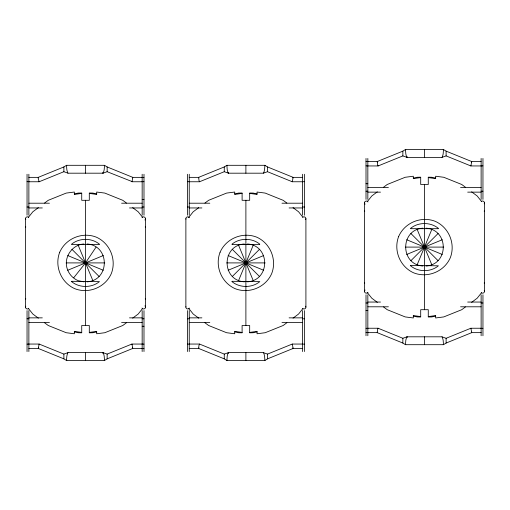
<?xml version="1.0" encoding="UTF-8"?>
<svg xmlns="http://www.w3.org/2000/svg" width="510" height="510" viewBox="0 0 510 510"><rect width="100%" height="100%" fill="white"/><g stroke="black" fill="none" stroke-linecap="round" stroke-linejoin="round"><path stroke-width="0.76" d="M39.219 181.356L39.149 181.758L28.872 181.758M102.79 353.341L102.918 352.614L107.145 354.093L131.88 344.052L142.162 344.052M131.809 344.454L131.962 344.072L132.785 348.445L107.145 358.855L104.537 360.506L66.498 360.506L63.884 358.855L38.25 348.445L28.872 348.445M199.595 181.356L199.525 181.758L189.248 181.758M228.614 172.469L228.493 173.19L224.266 171.711L199.525 181.758L199.072 180.846L198.626 177.359L224.266 166.948L226.873 165.304L264.913 165.304L267.52 166.948L293.161 177.359L302.538 177.359M292.185 344.454L292.255 344.052L302.538 344.052M378.19 165.546L378.12 165.948L367.837 165.948M407.209 156.659L407.082 157.386L402.855 155.907L378.12 165.948L377.668 165.036L377.215 161.555L402.855 151.145L405.463 149.494L443.502 149.494L446.116 151.145L471.75 161.555L481.128 161.555M470.781 328.644L470.851 328.242L481.128 328.242M25.678 227.301L25.749 226.759M145.286 299.045L145.356 298.503M364.644 211.497L364.714 210.955M484.251 283.241L484.321 282.699M28.732 308.461C27.636 309.653 25.436 308.741 25.5 307.122L25.5 218.682C25.436 217.062 27.636 216.157 28.732 217.343M25.5 307.122L25.755 306.178M141.997 217.738C143.323 215.309 146.976 218.114 144.974 220.02M145.528 218.682L145.528 307.122C145.618 308.983 142.857 309.723 141.997 308.072M189.408 308.072C188.553 309.723 185.793 308.983 185.876 307.122L185.876 218.682C185.793 216.82 188.553 216.081 189.408 217.738M185.876 307.122L185.94 306.631M302.679 217.343C304.113 215.768 306.803 217.834 305.656 219.631M305.911 218.682L305.911 307.122C305.974 308.741 303.775 309.653 302.679 308.461M368.003 292.262C367.143 293.919 364.382 293.18 364.471 291.318L364.471 202.878C364.382 201.016 367.143 200.277 368.003 201.928M364.471 291.318L365.026 289.98M481.268 201.539C482.709 199.965 485.392 202.024 484.245 203.822M484.5 202.878L484.5 291.318C484.564 292.938 482.364 293.843 481.268 292.657M84.003 281.839L78.157 280.672A19.233 19.233 0 0 1 66.281 262.905C66.542 253.291 74.199 244.443 84.003 243.971M87.031 281.839C110.058 280.36 110.058 245.444 87.031 243.971M244.379 281.839C221.353 280.36 221.353 245.444 244.379 243.971M247.407 281.839C270.434 280.36 270.434 245.444 247.407 243.971M422.969 228.161C399.942 229.64 399.942 264.556 422.969 266.029M425.997 266.029C449.023 264.556 449.023 229.64 425.997 228.161M38.562 347.954L38.25 348.445L39.149 344.052L63.884 354.093L68.117 352.614L102.918 352.614M132.466 177.85L132.785 177.359L142.162 177.359M198.938 347.954L198.626 348.445L189.248 348.445M292.842 177.85L293.161 177.359L292.255 181.758L267.52 171.711L263.294 173.19L228.493 173.19M377.534 332.15L377.215 332.641L367.837 332.641M471.438 162.046L471.75 161.555L470.851 165.948L446.116 155.907L441.883 157.386L407.082 157.386M238.533 280.672L253.253 245.131M417.123 264.868L431.842 229.328M104.193 165.635L104.537 165.304L107.145 166.948L132.785 177.359L132.071 181.573L107.145 171.711L102.918 173.19L68.117 173.19L63.884 171.711L39.149 181.758L38.25 178.647L38.25 177.359L63.884 166.948L66.498 165.304L104.537 165.304L104.193 169.632A4.163 0.555 -79.1 0 1 103.262 172.852L103.065 173.158M67.964 352.652L67.773 352.952A4.163 0.555 -79.1 0 0 66.835 356.171L66.498 360.506L66.835 360.168M264.569 165.635L264.913 165.304L264.569 169.632A4.163 0.555 -79.1 0 1 263.638 172.852L263.44 173.158M292.842 347.954L293.161 348.445L292.255 344.052L267.52 354.093L263.294 352.614L228.493 352.614L228.148 352.952A4.163 0.555 -79.1 0 0 227.211 356.171L226.873 360.506L264.913 360.506L267.52 358.855L293.161 348.445L302.538 348.445M227.211 360.168L226.873 360.506L224.266 358.855L198.626 348.445L198.938 345.474L199.525 344.052L224.266 354.093L228.34 352.652M443.164 149.832L443.502 149.494L443.164 153.829A4.163 0.555 -79.1 0 1 442.227 157.048L442.036 157.348M471.438 332.15L471.75 332.641L470.851 328.242L446.116 338.289L441.883 336.81L407.082 336.81L406.738 337.148A4.163 0.555 -79.1 0 0 405.807 340.368L405.463 344.696L443.502 344.696L446.116 343.051L471.75 332.641L481.128 332.641M405.807 344.365L405.463 344.696L402.855 343.051L377.215 332.641L377.534 329.664L378.12 328.242L402.855 338.289L406.935 336.842M95.995 247.216L85.514 262.905L73.752 277.733M28.273 217.534L32.818 211.79L38.377 207.653M188.649 217.534L193.194 211.79L198.753 207.653M142.488 308.607L138.21 314.02L132.657 318.151M367.245 201.724L371.79 195.98L377.343 191.849M302.863 308.607L298.586 314.02L293.033 318.151M481.459 292.804L477.181 298.21L471.622 302.347M232.292 276.503L259.494 249.301M410.881 260.699L438.084 233.497M44.548 203.056L48.252 200.302L66.23 193.08L74.345 192.04L74.345 194.444L81.727 193.386M204.924 203.056L208.628 200.302L226.606 193.08L234.727 192.04L234.727 194.444L242.103 193.386M126.48 322.747L122.776 325.507L104.805 332.724L96.683 333.763L96.683 331.366L89.301 332.424M383.52 187.253L387.224 184.492L405.195 177.276L413.317 176.237L413.317 178.634L420.699 177.576M286.856 322.747L283.152 325.507L265.181 332.724L257.059 333.763L257.059 331.366L249.677 332.424M465.451 306.943L461.748 309.697L443.77 316.92L435.655 317.959L435.655 315.556L428.272 316.614M71.591 244.194C79.318 237.749 91.711 237.749 99.437 244.194M231.967 244.194C239.694 237.749 252.087 237.749 259.813 244.194M410.563 228.384C418.289 221.946 430.682 221.946 438.409 228.384M67.747 270.262L103.288 255.542M228.123 270.262L263.664 255.542M406.712 254.458L442.253 239.738M74.345 193.94L78.132 193.08L81.727 192.99L81.727 200.302L89.301 200.302L89.301 192.99L92.896 193.08L96.683 193.94M234.727 193.94L238.508 193.08L242.103 192.99L242.103 200.302L249.677 200.302L249.677 192.99L253.272 193.08L257.059 193.94M413.317 178.137L417.103 177.276L420.699 177.18L420.699 184.492L428.272 184.492L428.272 177.18L431.868 177.276L435.655 178.137M96.683 331.863L92.896 332.724L89.301 332.82L89.301 325.507L81.727 325.507L81.727 332.82L78.132 332.724L74.345 331.863M257.059 331.863L253.272 332.724L249.677 332.82L249.677 325.507L242.103 325.507L242.103 332.82L238.508 332.724L234.727 331.863M435.655 316.06L431.868 316.92L428.272 317.01L428.272 309.697L420.699 309.697L420.699 317.01L417.103 316.92L413.317 316.06M366.008 161.625L377.215 161.555L377.534 162.046M366.008 165.877L367.837 165.877M481.128 165.877L482.957 165.877M481.128 165.948L470.851 165.948L470.781 165.546M28.872 177.359L38.25 177.359L38.562 177.85M189.248 177.359L198.626 177.359L198.938 177.85M142.162 177.429L143.992 177.429M27.043 181.688L28.872 181.688M142.162 181.688L143.992 181.688M187.419 181.688L189.248 181.688M302.538 181.688L304.368 181.688M142.162 181.758L131.88 181.758L131.809 181.356M302.538 181.758L292.255 181.758L292.185 181.356M366.008 183.734L367.837 183.734M367.837 187.399L388.397 187.399M460.568 187.399L481.128 187.399M366.008 191.205L367.837 191.205M481.128 191.205L482.957 191.205M367.837 192.142L380.492 192.142M467.689 192.142L481.128 192.142M142.162 199.544L143.992 199.544M28.872 203.203L49.432 203.203M121.603 203.203L142.162 203.203M189.248 203.203L209.808 203.203M281.979 203.203L302.538 203.203M27.043 207.009L28.872 207.009M142.162 207.009L143.992 207.009M187.419 207.009L189.248 207.009M302.538 207.009L304.368 207.009M28.872 207.952L42.311 207.952M129.508 207.952L142.162 207.952M189.248 207.952L201.896 207.952M289.094 207.952L302.538 207.952M410.703 228.69L438.268 228.69M71.731 244.5L99.297 244.5M232.107 244.5L259.673 244.5M405.539 247.095L443.719 247.095M66.281 262.905L104.754 262.905M226.657 262.905L265.13 262.905M367.837 302.048L380.492 302.048M467.689 302.048L481.128 302.048M366.008 302.991L367.837 302.991M481.128 302.991L482.957 302.991M367.837 306.797L388.397 306.797M460.568 306.797L481.128 306.797M366.008 310.456L367.837 310.456M28.872 317.858L42.311 317.858M129.508 317.858L142.162 317.858M189.248 317.858L201.896 317.858M289.094 317.858L302.538 317.858M27.043 318.795L28.872 318.795M142.162 318.795L143.992 318.795M187.419 318.795L189.248 318.795M302.538 318.795L304.368 318.795M28.872 322.601L49.432 322.601M121.603 322.601L142.162 322.601M189.248 322.601L209.808 322.601M281.979 322.601L302.538 322.601M142.162 326.266L143.992 326.266M367.837 328.242L378.12 328.242L378.19 328.644M366.008 328.312L367.837 328.312M481.128 328.312L482.957 328.312M366.008 332.571L367.837 332.571M28.872 344.052L39.149 344.052L39.219 344.454M189.248 344.052L199.525 344.052L199.595 344.454M27.043 344.122L28.872 344.122M142.162 344.122L143.992 344.122M187.419 344.122L189.248 344.122M302.538 344.122L304.368 344.122M142.162 348.375L143.992 348.375M142.162 348.445L132.785 348.445L132.466 347.954M428.272 177.576L435.655 178.634L435.655 176.237L443.77 177.276L461.748 184.492L465.451 187.253M249.677 193.386L257.059 194.444L257.059 192.04L265.181 193.08L283.152 200.302L286.856 203.056M89.301 193.386L96.683 194.444L96.683 192.04L104.805 193.08L122.776 200.302L126.48 203.056M420.699 316.614L413.317 315.556L413.317 317.959L405.195 316.92L387.224 309.697L383.52 306.943M242.103 332.424L234.727 331.366L234.727 333.763L226.606 332.724L208.628 325.507L204.924 322.747M81.727 332.424L74.345 331.366L74.345 333.763L66.23 332.724L48.252 325.507L44.548 322.747M406.712 239.738L442.253 254.458M228.123 255.542L263.664 270.262M67.747 255.542L103.288 270.262M471.622 191.849L477.181 195.98L481.459 201.393M293.033 207.653L298.586 211.79L302.863 217.196M377.343 302.347L371.79 298.21L367.245 292.466M132.657 207.653L138.21 211.79L142.488 217.196M198.753 318.151L193.194 314.02L188.649 308.276M38.377 318.151L32.818 314.02L28.273 308.276M410.881 233.497L438.084 260.699M232.292 249.301L259.494 276.503M71.916 249.301L99.118 276.503M365.026 204.217L364.471 202.878M144.974 305.783L145.528 307.122M405.807 149.832L405.463 149.494L405.807 153.829A4.163 0.555 79.1 0 0 406.738 157.048L406.935 157.348M442.036 336.842L442.227 337.148A4.163 0.555 79.1 0 1 443.164 340.368L443.502 344.696L443.164 344.365M227.211 165.635L226.873 165.304L227.211 169.632A4.163 0.555 79.1 0 0 228.148 172.852L228.34 173.158M263.44 352.652L263.638 352.952A4.163 0.555 79.1 0 1 264.569 356.171L264.913 360.506L264.569 360.168M66.835 165.635L66.498 165.304L66.835 169.632A4.163 0.555 79.1 0 0 67.773 172.852L67.964 173.158M103.065 352.652L103.262 352.952A4.163 0.555 79.1 0 1 104.193 356.171L104.537 360.506L104.193 360.168M484.245 290.368L484.5 291.318M417.123 229.328L431.842 264.868M305.656 306.178L305.911 307.122M238.533 245.131L253.253 280.672M78.157 245.131L92.877 280.672M25.755 219.631L25.5 218.682M407.082 336.81L407.209 337.531M228.493 352.614L228.614 353.341M102.918 173.19L102.79 172.469M185.876 218.682L185.94 219.172M484.251 210.955L484.321 211.497M364.644 282.699L364.714 283.241M145.286 226.759L145.356 227.301M25.678 298.503L25.749 299.045M482.957 158.451L482.957 199.397M482.957 294.793L482.957 335.746M481.128 158.451L481.128 199.397M481.128 294.793L481.128 335.746M446.116 151.145L446.116 155.907M446.116 338.289L446.116 343.051M424.486 149.494L424.486 157.386M424.486 184.492L424.486 228.384M424.486 228.748L424.486 265.442M424.486 265.806L424.486 309.697M424.486 336.81L424.486 344.696M402.855 151.145L402.855 155.907M402.855 338.289L402.855 343.051M367.837 158.451L367.837 199.397M367.837 294.793L367.837 335.746M366.008 158.451L366.008 199.397M366.008 294.793L366.008 335.746M304.368 174.254L304.368 215.207M304.368 310.603L304.368 351.549M302.538 174.254L302.538 215.207M302.538 310.603L302.538 351.549M267.52 166.948L267.52 171.711M267.52 354.093L267.52 358.855M245.89 165.304L245.89 173.19M245.89 200.302L245.89 244.194M245.89 244.558L245.89 281.252M245.89 281.616L245.89 325.507M245.89 352.614L245.89 360.506M224.266 166.948L224.266 171.711M224.266 354.093L224.266 358.855M189.248 174.254L189.248 215.207M189.248 310.603L189.248 351.549M187.419 174.254L187.419 215.207M187.419 310.603L187.419 351.549M143.992 174.254L143.992 215.207M143.992 310.603L143.992 351.549M142.162 174.254L142.162 215.207M142.162 310.603L142.162 351.549M107.145 166.948L107.145 171.711M107.145 354.093L107.145 358.855M85.514 165.304L85.514 173.19M85.514 200.302L85.514 244.194M85.514 244.558L85.514 281.252M85.514 281.616L85.514 325.507M85.514 352.614L85.514 360.506M63.884 166.948L63.884 171.711M63.884 354.093L63.884 358.855M28.872 174.254L28.872 215.207M28.872 310.603L28.872 351.549M27.043 174.254L27.043 215.207M27.043 310.603L27.043 351.549M59.715 252.22C54.258 266.188 61.092 282.687 74.83 288.705C88.797 294.162 105.296 287.328 111.314 273.589C116.777 259.622 109.943 243.123 96.199 237.105C82.231 231.642 65.733 238.476 59.715 252.22M220.09 252.22C214.633 266.188 221.467 282.687 235.206 288.705C249.173 294.162 265.672 287.328 271.69 273.589C277.153 259.622 270.319 243.123 256.581 237.105C242.607 231.642 226.108 238.476 220.09 252.22M398.686 236.41C393.223 250.378 400.057 266.877 413.801 272.895C427.769 278.358 444.267 271.524 450.285 257.779C455.742 243.812 448.908 227.313 435.17 221.295C421.203 215.838 404.704 222.672 398.686 236.41M71.731 281.31L71.591 281.616C79.318 288.054 91.711 288.054 99.437 281.616L71.731 281.31M232.107 281.31L231.967 281.616C239.694 288.054 252.087 288.054 259.813 281.616L232.107 281.31M410.703 265.5L410.563 265.806C418.289 272.251 430.682 272.251 438.409 265.806L410.703 265.5"/></g></svg>
